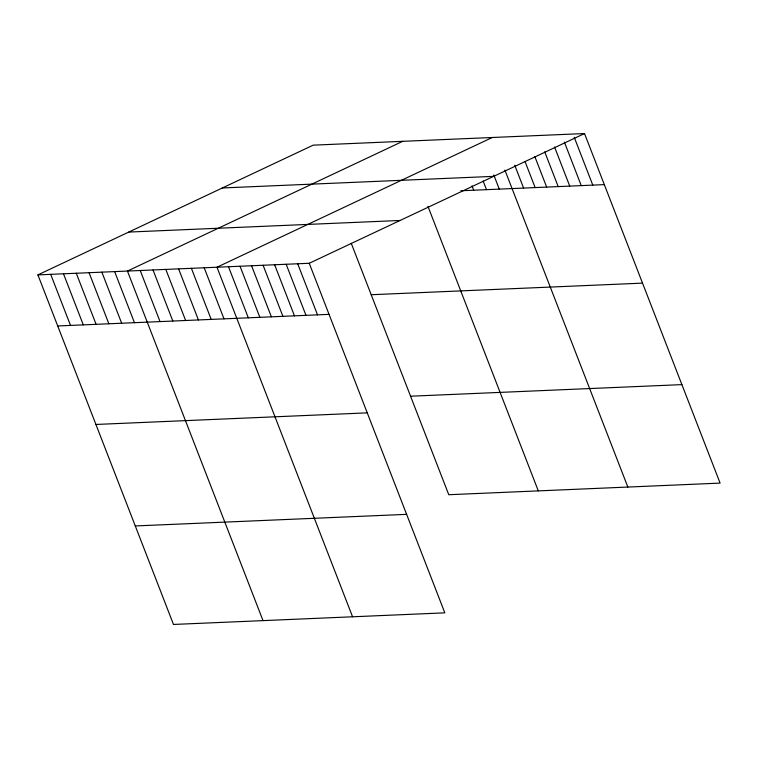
<?xml version="1.0" encoding="UTF-8"?>
<svg xmlns="http://www.w3.org/2000/svg" width="758" height="758" viewBox="0 0 758 758"><rect width="100%" height="100%" fill="white"/><g stroke="black" fill="none" stroke-linecap="round" stroke-linejoin="round"><path stroke-width="1.14" d="M37.9 274.889L309.236 263.282L444.823 612.843L173.487 624.45L37.9 274.889L313.177 145.157L584.513 133.55L720.1 483.111L448.764 494.718L351.267 243.337M402.716 141.329L127.439 271.061L263.026 620.622M492.264 137.492L216.977 267.223L352.565 616.794M309.236 263.282L584.513 133.55M222.34 187.965L493.666 176.358M460.902 190.76L604.325 184.63M128.746 232.071L400.072 220.474M371.202 294.729L642.528 283.132M57.712 325.968L329.048 314.362M410.561 396.216L681.897 384.619M95.915 424.461L367.251 412.864M135.284 525.948L406.61 514.35M574.242 137.302L592.794 185.123M564.397 142.144L581.263 185.615M554.553 146.986L569.732 186.108M544.708 151.827L558.201 186.601M534.864 156.669L546.67 187.093M525.019 161.501L535.139 187.586M514.748 165.263L523.607 188.079M504.904 170.095L627.851 487.062M493.799 174.994L499.285 189.121M483.121 180.972L486.494 189.671M472.016 185.871L473.703 190.22M427.929 206.318L538.303 490.89M297.704 263.775L317.517 314.854M286.173 264.267L305.986 315.347M274.642 264.76L294.455 315.84M263.102 265.253L282.914 316.332M251.571 265.745L271.383 316.825M240.04 266.238L259.852 317.318M228.509 266.731L248.321 317.81M204.186 267.773L223.998 318.853M191.395 268.323L211.207 319.402M178.604 268.872L198.416 319.942M165.812 269.412L185.625 320.492M153.021 269.962L172.833 321.041M140.23 270.511L160.042 321.591M114.648 271.601L134.46 322.681M101.856 272.15L121.668 323.23M89.065 272.7L108.877 323.78M76.274 273.24L96.086 324.32M63.483 273.79L83.295 324.869M50.691 274.339L70.503 325.419"/></g></svg>
